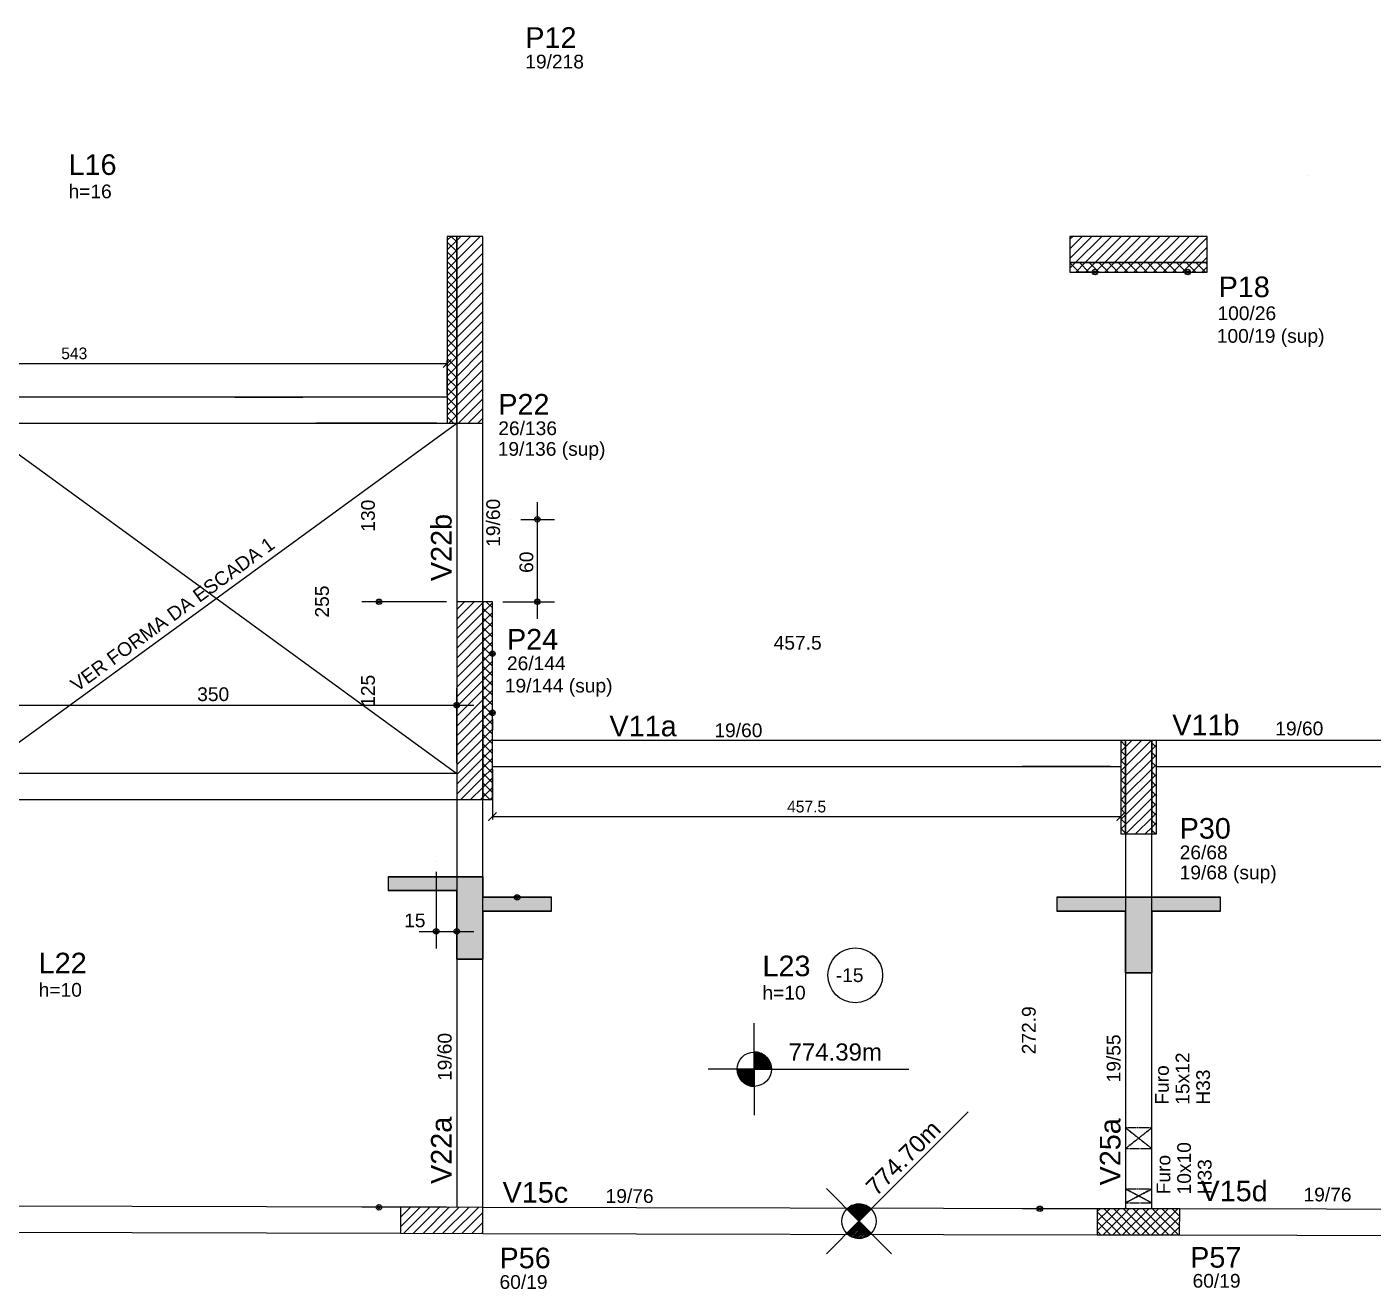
# Model space of a CAD drawing. Header units: millimetres. Extents: x 1659 to 9159, y 667 to 9133.
# Drawn here: x 5030 to 6010, y 6428 to 7347 of the extents above; entities that cross this region are included whole.
import ezdxf

# ---------------------------------------------------------------- set-up
doc = ezdxf.new("R2010")
doc.units = ezdxf.units.MM
doc.linetypes.add('ESTILO_TQS_0001', pattern=[1, 0.7, -0.3])
for name, color, linetype in [('00 - FELIPE', 2, 'Continuous'), ('1', 1, 'Continuous'), ('10', 10, 'Continuous'), ('2', 2, 'Continuous'), ('3', 3, 'Continuous'), ('4', 4, 'Continuous'), ('6', 6, 'Continuous')]:
    doc.layers.add(name, color=color, linetype=linetype)
doc.styles.add('ROMAS860', font='ROMAS860.SHX')
doc.styles.get("Standard").update_dxf_attribs({"font": 'arial.ttf'})
doc.dimstyles.new('cota', dxfattribs={"dimtxt": 8.5, "dimasz": 6, "dimexe": 2, "dimexo": 2, "dimgap": 3, "dimtad": 1, "dimdec": 1, "dimzin": 9, "dimdsep": 46, "dimtxsty": 'ROMAS860', "dimblk": 'ARCHTICK', "dimcen": 0.09, "dimclrd": 241, "dimclre": 241, "dimclrt": 2, "dimadec": 0, "dimazin": 2, "dimtfac": 1, "dimtdec": 1, "dimtix": 1, "dimtmove": 0, "dimatfit": 2, "dimfxl": 0, "dimtolj": 1, "dimtzin": 0, "dimlwd": -1, "dimlwe": -1, "dimarcsym": 0})

# ---------------------------------------------------------------- blocks, each defined once
blk = doc.blocks.new('_ArchTick')
at = {"color": 0, "linetype": 'ByBlock', "const_width": 0.15}
blk.add_lwpolyline([(-0.5, -0.5), (0.5, 0.5)], dxfattribs=at)
blk = doc.blocks.new('*D217')
at = {"layer": '00 - FELIPE', "color": 241}
for p, q in [((4793.17, 7079.72), (4793.17, 7104.23)), ((4793.17, 7102.23), (5336.17, 7102.23)), ((5336.17, 7079.46), (5336.17, 7104.23))]:
    blk.add_line(p, q, dxfattribs=at)
at = {"layer": 'Defpoints', "color": 0}
for p in [(5336.17, 7102.23), (4793.17, 7077.72), (5336.17, 7077.46)]:
    blk.add_point(p, dxfattribs=at)
at = {"layer": '00 - FELIPE', "color": 241, "xscale": 6, "yscale": 6, "zscale": 6, "rotation": 180}
blk.add_blockref('_ArchTick', (4793.17, 7102.23), dxfattribs=at)
at = {"layer": '00 - FELIPE', "color": 241, "xscale": 6, "yscale": 6, "zscale": 6}
blk.add_blockref('_ArchTick', (5336.17, 7102.23), dxfattribs=at)
at = {"layer": '00 - FELIPE', "color": 2, "insert": (5064.67, 7109.48), "char_height": 8.5, "attachment_point": 5, "style": 'ROMAS860'}
blk.add_mtext('\\A1;543', dxfattribs=at)
blk = doc.blocks.new('*D218')
at = {"layer": '00 - FELIPE', "color": 241}
for p, q in [((5369.17, 6806.72), (5369.17, 6770.28)), ((5826.67, 6806.72), (5826.67, 6770.28)), ((5369.17, 6772.28), (5826.67, 6772.28))]:
    blk.add_line(p, q, dxfattribs=at)
at = {"layer": 'Defpoints', "color": 0}
for p in [(5369.17, 6808.72), (5826.67, 6808.72), (5826.67, 6772.28)]:
    blk.add_point(p, dxfattribs=at)
at = {"layer": '00 - FELIPE', "color": 241, "xscale": 6, "yscale": 6, "zscale": 6, "rotation": 180}
blk.add_blockref('_ArchTick', (5369.17, 6772.28), dxfattribs=at)
at = {"layer": '00 - FELIPE', "color": 241, "xscale": 6, "yscale": 6, "zscale": 6}
blk.add_blockref('_ArchTick', (5826.67, 6772.28), dxfattribs=at)
at = {"layer": '00 - FELIPE', "color": 2, "insert": (5597.92, 6779.53), "char_height": 8.5, "attachment_point": 5, "style": 'ROMAS860'}
blk.add_mtext('\\A1;457.5', dxfattribs=at)

msp = doc.modelspace()

# ---------------------------------------------------------------- linework, layer by layer
at = {"layer": '1', "linetype": 'Continuous'}
for p, q in [((5963.67, 7239.33), (5963.67, 7239.33)), ((5336.17, 7191.88), (5339.01, 7194.72)), ((5336.17, 7194.72), (5336.17, 7194.72)), ((5336.17, 7194.72), (5336.17, 7194.72)), ((5339.11, 7194.72), (5343.17, 7190.66)), ((5343.17, 7177.67), (5360.23, 7194.72)), ((5343.17, 7184.74), (5353.15, 7194.72)), ((5343.17, 7191.81), (5346.08, 7194.72)), ((5343.17, 7194.72), (5343.17, 7194.72)), ((5789.66, 7178.68), (5805.7, 7194.72)), ((5789.66, 7185.75), (5798.63, 7194.72)), ((5789.66, 7192.83), (5791.56, 7194.72)), ((5789.66, 7194.72), (5789.66, 7194.72)), ((5789.66, 7194.72), (5789.66, 7194.72)), ((5789.66, 7194.72), (5789.66, 7194.72)), ((5789.66, 7194.72), (5789.66, 7194.72)), ((5789.66, 7194.72), (5789.66, 7194.72)), ((5789.66, 7194.72), (5789.66, 7194.72)), ((5793.77, 7175.72), (5812.77, 7194.72)), ((5800.84, 7175.72), (5819.84, 7194.72)), ((5807.92, 7175.72), (5826.92, 7194.72)), ((5814.99, 7175.72), (5833.99, 7194.72)), ((5822.06, 7175.72), (5841.06, 7194.72)), ((5829.13, 7175.72), (5848.13, 7194.72)), ((5836.2, 7175.72), (5855.2, 7194.72)), ((5843.27, 7175.72), (5862.27, 7194.72)), ((5850.34, 7175.72), (5869.34, 7194.72)), ((5857.41, 7175.72), (5876.41, 7194.72)), ((5864.48, 7175.72), (5883.48, 7194.72)), ((5889.66, 7194.72), (5889.66, 7194.72)), ((5889.66, 7194.72), (5889.66, 7194.72)), ((5889.66, 7194.72), (5889.66, 7194.72)), ((5336.17, 7184.81), (5343.17, 7191.81)), ((5336.17, 7190.59), (5343.17, 7183.59)), ((5336.17, 7177.74), (5343.17, 7184.74)), ((5343.17, 7170.59), (5362.17, 7189.59)), ((5839.66, 7185.22), (5839.66, 7185.22)), ((5871.56, 7175.72), (5889.66, 7193.83)), ((5878.63, 7175.72), (5889.66, 7186.76)), ((5336.17, 7183.52), (5343.17, 7176.52)), ((5336.17, 7170.67), (5343.17, 7177.67)), ((5336.17, 7176.45), (5343.17, 7169.45)), ((5343.17, 7163.52), (5362.17, 7182.52)), ((5343.17, 7156.45), (5362.17, 7175.45)), ((5789.66, 7171.61), (5793.77, 7175.72)), ((5789.66, 7175.5), (5796.44, 7168.72)), ((5793.84, 7168.72), (5800.84, 7175.72)), ((5796.51, 7175.72), (5803.51, 7168.72)), ((5800.92, 7168.72), (5807.92, 7175.72)), ((5803.58, 7175.72), (5810.58, 7168.72)), ((5807.99, 7168.72), (5814.99, 7175.72)), ((5810.66, 7175.72), (5817.66, 7168.72)), ((5815.06, 7168.72), (5822.06, 7175.72)), ((5817.73, 7175.72), (5824.73, 7168.72)), ((5822.13, 7168.72), (5829.13, 7175.72)), ((5824.8, 7175.72), (5831.8, 7168.72)), ((5829.2, 7168.72), (5836.2, 7175.72)), ((5831.87, 7175.72), (5838.87, 7168.72)), ((5836.27, 7168.72), (5843.27, 7175.72)), ((5838.94, 7175.72), (5845.94, 7168.72)), ((5843.34, 7168.72), (5850.34, 7175.72)), ((5846.01, 7175.72), (5853.01, 7168.72)), ((5850.41, 7168.72), (5857.41, 7175.72)), ((5853.08, 7175.72), (5860.08, 7168.72)), ((5857.48, 7168.72), (5864.48, 7175.72)), ((5860.15, 7175.72), (5867.15, 7168.72)), ((5864.55, 7168.72), (5871.55, 7175.72)), ((5867.22, 7175.72), (5874.22, 7168.72)), ((5871.63, 7168.72), (5878.63, 7175.72)), ((5874.3, 7175.72), (5881.3, 7168.72)), ((5878.7, 7168.72), (5885.7, 7175.72)), ((5881.37, 7175.72), (5888.37, 7168.72)), ((5885.7, 7175.72), (5889.66, 7179.69)), ((5888.44, 7175.72), (5889.66, 7174.5)), ((5336.17, 7163.59), (5343.17, 7170.6)), ((5336.17, 7169.38), (5343.17, 7162.38)), ((5343.17, 7149.38), (5362.17, 7168.38)), ((5789.66, 7168.72), (5789.66, 7168.72)), ((5789.66, 7168.72), (5789.66, 7168.72)), ((5789.66, 7168.72), (5789.66, 7168.72)), ((5811.27, 7168.72), (5795.42, 7168.72)), ((5818.77, 7168.72), (5818.77, 7168.72)), ((5858.26, 7168.72), (5858.26, 7168.72)), ((5865.76, 7168.72), (5887.93, 7168.72)), ((5885.77, 7168.72), (5889.66, 7172.62)), ((5889.66, 7168.72), (5889.66, 7168.72)), ((5336.17, 7156.52), (5343.17, 7163.52)), ((5336.17, 7162.31), (5343.17, 7155.31)), ((5336.17, 7149.45), (5343.17, 7156.45)), ((5336.17, 7155.24), (5343.17, 7148.24)), ((5343.17, 7142.31), (5362.17, 7161.31)), ((5336.17, 7142.38), (5343.17, 7149.38)), ((5336.17, 7148.17), (5343.17, 7141.17)), ((5343.17, 7135.24), (5362.17, 7154.24)), ((5343.17, 7128.17), (5362.17, 7147.17)), ((5336.17, 7135.31), (5343.17, 7142.31)), ((5336.17, 7141.1), (5343.17, 7134.09)), ((5343.17, 7121.1), (5362.17, 7140.1)), ((5336.17, 7128.24), (5343.17, 7135.24)), ((5336.17, 7134.02), (5343.17, 7127.02)), ((5336.17, 7121.17), (5343.17, 7128.17)), ((5336.17, 7127.2), (5336.17, 7127.2)), ((5336.17, 7126.95), (5343.17, 7119.95)), ((5343.17, 7114.03), (5362.17, 7133.03)), ((5343.17, 7106.96), (5362.17, 7125.96)), ((5352.67, 7126.72), (5352.67, 7126.72)), ((5336.17, 7114.1), (5343.17, 7121.1)), ((5336.17, 7119.88), (5343.17, 7112.88)), ((5336.17, 7119.7), (5336.17, 7093.09)), ((5343.17, 7099.88), (5362.17, 7118.88)), ((5336.17, 7107.03), (5343.17, 7114.03)), ((5336.17, 7112.81), (5343.17, 7105.81)), ((5336.17, 7099.96), (5343.17, 7106.96)), ((5343.17, 7092.81), (5362.17, 7111.81)), ((5336.17, 7105.74), (5343.17, 7098.74)), ((5336.17, 7092.88), (5343.17, 7099.89)), ((5336.17, 7098.67), (5343.17, 7091.67)), ((5343.17, 7085.74), (5362.17, 7104.74)), ((5343.17, 7078.67), (5362.17, 7097.67)), ((5336.17, 7085.81), (5343.17, 7092.82)), ((5336.17, 7091.6), (5343.17, 7084.6)), ((5343.17, 7071.6), (5362.17, 7090.6)), ((5174.17, 7077.72), (5174.17, 7077.72)), ((5336.17, 7078.74), (5343.17, 7085.74)), ((5336.17, 7084.53), (5343.17, 7077.52)), ((5336.17, 7071.67), (5343.17, 7078.67)), ((5336.17, 7077.46), (5343.17, 7070.45)), ((5343.17, 7064.53), (5362.17, 7083.53)), ((5336.17, 7064.6), (5343.17, 7071.6)), ((5336.17, 7070.38), (5343.17, 7063.38)), ((5344.43, 7058.72), (5362.17, 7076.46)), ((5351.5, 7058.72), (5362.17, 7069.39)), ((5328.67, 7058.72), (5328.67, 7058.72)), ((5328.67, 7058.72), (5328.67, 7058.72)), ((5336.17, 7063.31), (5340.76, 7058.72)), ((5336.17, 7058.72), (5336.17, 7058.72)), ((5337.36, 7058.72), (5343.17, 7064.53)), ((5358.58, 7058.72), (5362.17, 7062.32)), ((5401.85, 6916.22), (5401.85, 7001.22)), ((5382.38, 6988.72), (5382.38, 6988.72)), ((5389.88, 6988.72), (5414.35, 6988.72)), ((5335.67, 6928.72), (5274.02, 6928.72)), ((5335.67, 6928.72), (5274.02, 6928.72)), ((5343.17, 6916.04), (5355.85, 6928.72)), ((5343.17, 6923.11), (5348.78, 6928.72)), ((5343.17, 6928.72), (5343.17, 6928.72)), ((5343.17, 6928.72), (5343.17, 6928.72)), ((5343.17, 6908.97), (5362.17, 6927.97)), ((5343.17, 6901.9), (5362.17, 6920.9)), ((5362.17, 6927.97), (5362.93, 6928.72)), ((5362.17, 6920.9), (5369.17, 6927.9)), ((5362.17, 6924.17), (5369.17, 6917.17)), ((5362.17, 6913.83), (5369.17, 6920.83)), ((5364.69, 6928.72), (5369.17, 6924.25)), ((5369.17, 6928.72), (5369.17, 6928.72)), ((5376.67, 6928.72), (5414.35, 6928.72)), ((5343.17, 6894.83), (5362.17, 6913.83)), ((5362.17, 6917.1), (5369.17, 6910.1)), ((5362.17, 6906.75), (5369.17, 6913.75)), ((5343.17, 6887.75), (5362.17, 6906.75)), ((5362.17, 6910.03), (5369.17, 6903.03)), ((5362.17, 6899.68), (5369.17, 6906.68)), ((5362.17, 6902.96), (5369.17, 6895.96)), ((5369.17, 6835.22), (5369.17, 6903.41)), ((5343.17, 6880.68), (5362.17, 6899.68)), ((5343.17, 6873.61), (5362.17, 6892.61)), ((5362.17, 6892.61), (5369.17, 6899.61)), ((5362.17, 6895.89), (5369.17, 6888.89)), ((5362.17, 6885.54), (5369.17, 6892.54)), ((5343.17, 6866.54), (5362.17, 6885.54)), ((5362.17, 6888.82), (5369.17, 6881.82)), ((5362.17, 6878.47), (5369.17, 6885.47)), ((5362.17, 6881.75), (5369.17, 6874.75)), ((5343.17, 6859.47), (5362.17, 6878.47)), ((5343.17, 6852.4), (5362.17, 6871.4)), ((5362.17, 6871.4), (5369.17, 6878.4)), ((5362.17, 6874.68), (5369.17, 6867.68)), ((5362.17, 6864.33), (5369.17, 6871.33)), ((5343.17, 6811.22), (5343.17, 6865.92)), ((5343.17, 6845.33), (5362.17, 6864.33)), ((5362.17, 6867.61), (5369.17, 6860.61)), ((5362.17, 6857.26), (5369.17, 6864.26)), ((4980.67, 6853.42), (5355.67, 6853.42)), ((5343.17, 6838.26), (5362.17, 6857.26)), ((5352.67, 6856.72), (5352.67, 6856.72)), ((5362.17, 6860.53), (5369.17, 6853.53)), ((5362.17, 6850.19), (5369.17, 6857.19)), ((5362.17, 6853.46), (5369.17, 6846.46)), ((5343.17, 6831.19), (5362.17, 6850.19)), ((5343.17, 6824.11), (5362.17, 6843.11)), ((5362.17, 6843.11), (5369.17, 6850.11)), ((5362.17, 6846.39), (5369.17, 6839.39)), ((5362.17, 6836.04), (5369.17, 6843.04)), ((5369.17, 6850.79), (5369.17, 6850.79)), ((5369.17, 6843.29), (5369.17, 6835.34)), ((5343.17, 6817.04), (5362.17, 6836.04)), ((5362.17, 6839.32), (5369.17, 6832.32)), ((5362.17, 6828.97), (5369.17, 6835.97)), ((5362.17, 6832.25), (5369.17, 6825.25)), ((5343.17, 6809.97), (5362.17, 6828.97)), ((5362.17, 6821.9), (5369.17, 6828.9)), ((5362.17, 6825.18), (5369.17, 6818.18)), ((5369.17, 6827.72), (5369.17, 6827.72)), ((5826.67, 6826.78), (5827.61, 6827.72)), ((5826.67, 6827.72), (5826.67, 6827.72)), ((5826.67, 6827.72), (5826.67, 6827.72)), ((5826.67, 6827.37), (5830.17, 6823.87)), ((5826.67, 6819.71), (5830.17, 6823.21)), ((5830.17, 6809.06), (5848.83, 6827.73)), ((5830.17, 6816.14), (5841.76, 6827.73)), ((5830.17, 6823.21), (5834.68, 6827.73)), ((5849.17, 6826.09), (5852.67, 6822.59)), ((5849.17, 6820.99), (5852.67, 6824.49)), ((5852.67, 6827.72), (5852.67, 6827.72)), ((5852.67, 6827.72), (5852.67, 6827.72)), ((5852.67, 6827.72), (5852.67, 6827.72)), ((5343.17, 6802.9), (5362.17, 6821.9)), ((5343.17, 6795.83), (5362.17, 6814.83)), ((5362.17, 6814.83), (5369.17, 6821.83)), ((5362.17, 6818.11), (5369.17, 6811.11)), ((5362.17, 6807.76), (5369.17, 6814.76)), ((5826.67, 6820.3), (5830.17, 6816.8)), ((5826.67, 6812.64), (5830.17, 6816.14)), ((5826.67, 6813.23), (5830.17, 6809.73)), ((5830.17, 6801.99), (5849.17, 6820.99)), ((5830.17, 6794.92), (5849.17, 6813.92)), ((5849.17, 6819.02), (5852.67, 6815.52)), ((5849.17, 6813.92), (5852.67, 6817.42)), ((5343.17, 6788.76), (5362.17, 6807.76)), ((5343.17, 6803.72), (5343.17, 6803.72)), ((5343.17, 6803.72), (5343.17, 6803.72)), ((5362.17, 6811.04), (5369.17, 6804.04)), ((5362.17, 6800.69), (5369.17, 6807.69)), ((5362.17, 6803.97), (5369.17, 6796.97)), ((5381.17, 6808.72), (5381.17, 6808.72)), ((5826.67, 6805.56), (5830.17, 6809.06)), ((5826.67, 6808.72), (5826.67, 6808.72)), ((5826.67, 6808.72), (5826.67, 6808.72)), ((5826.67, 6806.16), (5830.17, 6802.66)), ((5830.17, 6787.85), (5849.17, 6806.85)), ((5849.17, 6811.95), (5852.67, 6808.45)), ((5849.17, 6806.85), (5852.67, 6810.35)), ((5849.17, 6804.87), (5852.67, 6801.37)), ((5849.17, 6799.78), (5852.67, 6803.28)), ((5346.2, 6784.72), (5362.17, 6800.69)), ((5353.28, 6784.72), (5362.17, 6793.62)), ((5362.17, 6793.62), (5369.17, 6800.62)), ((5362.17, 6796.9), (5369.17, 6789.9)), ((5362.17, 6786.55), (5369.17, 6793.55)), ((5369.17, 6796.72), (5369.17, 6796.72)), ((5826.67, 6798.49), (5830.17, 6801.99)), ((5826.67, 6799.09), (5830.17, 6795.59)), ((5826.67, 6791.42), (5830.17, 6794.92)), ((5830.17, 6780.78), (5849.17, 6799.78)), ((5830.17, 6773.71), (5849.17, 6792.71)), ((5839.67, 6793.73), (5839.67, 6793.73)), ((5849.17, 6797.8), (5852.67, 6794.3)), ((5849.17, 6792.71), (5852.67, 6796.21)), ((5328.18, 6784.72), (5328.18, 6784.72)), ((5343.17, 6784.72), (5343.17, 6784.72)), ((5343.17, 6784.72), (5343.17, 6784.72)), ((5360.35, 6784.72), (5362.17, 6786.55)), ((5362.17, 6789.82), (5367.27, 6784.72)), ((5367.42, 6784.72), (5369.17, 6786.48)), ((5826.67, 6792.02), (5830.17, 6788.52)), ((5826.67, 6784.35), (5830.17, 6787.85)), ((5826.67, 6784.95), (5830.17, 6781.45)), ((5830.17, 6766.64), (5849.17, 6785.64)), ((5849.17, 6790.73), (5852.67, 6787.23)), ((5849.17, 6785.64), (5852.67, 6789.14)), ((5849.17, 6783.66), (5852.67, 6780.16)), ((5826.67, 6777.28), (5830.17, 6780.78)), ((5826.67, 6777.88), (5830.17, 6774.38)), ((5826.67, 6770.21), (5830.17, 6773.71)), ((5830.32, 6759.73), (5849.17, 6778.57)), ((5849.17, 6778.57), (5852.67, 6782.07)), ((5849.17, 6776.59), (5852.67, 6773.09)), ((5849.17, 6771.5), (5852.67, 6775)), ((5826.67, 6770.81), (5830.17, 6767.31)), ((5826.67, 6763.14), (5830.17, 6766.64)), ((5826.67, 6763.73), (5830.17, 6760.23)), ((5837.4, 6759.73), (5849.17, 6771.5)), ((5844.47, 6759.73), (5849.17, 6764.43)), ((5849.17, 6769.52), (5852.67, 6766.02)), ((5849.17, 6764.43), (5852.67, 6767.93)), ((5826.67, 6759.73), (5826.67, 6759.73)), ((5826.67, 6759.73), (5826.67, 6759.73)), ((5849.17, 6762.45), (5851.89, 6759.73)), ((5851.54, 6759.73), (5852.67, 6760.85)), ((5328.18, 6739.72), (5328.18, 6739.72)), ((5328.18, 6739.72), (5328.18, 6739.72)), ((5343.18, 6739.72), (5343.18, 6739.72)), ((5328.18, 6732.22), (5328.18, 6676.27)), ((5343.18, 6732.22), (5343.18, 6676.27)), ((5362.17, 6728.56), (5362.17, 6728.56)), ((5362.17, 6713.56), (5362.17, 6713.56)), ((5369.67, 6713.56), (5399.67, 6713.56)), ((5315.68, 6688.77), (5355.68, 6688.77)), ((5559.79, 6588.45), (5559.79, 6622.01)), ((5559.79, 6600.95), (5559.79, 6575.95)), ((5559.79, 6600.35), (5563.62, 6600.35)), ((5559.79, 6599.55), (5565.53, 6599.55)), ((5559.79, 6598.76), (5566.86, 6598.76)), ((5559.79, 6597.97), (5567.9, 6597.97)), ((5559.79, 6597.17), (5568.74, 6597.17)), ((5559.79, 6588.45), (5526.23, 6588.45)), ((5547.29, 6588.45), (5572.29, 6588.45)), ((5559.79, 6587.66), (5547.29, 6587.66)), ((5559.79, 6586.87), (5547.39, 6586.87)), ((5559.79, 6596.38), (5569.45, 6596.38)), ((5559.79, 6595.59), (5570.06, 6595.59)), ((5559.79, 6594.8), (5570.56, 6594.8)), ((5559.79, 6594), (5570.99, 6594)), ((5559.79, 6593.21), (5571.35, 6593.21)), ((5559.79, 6592.42), (5571.65, 6592.42)), ((5559.79, 6591.62), (5571.88, 6591.62)), ((5559.79, 6590.83), (5572.06, 6590.83)), ((5559.79, 6590.04), (5572.19, 6590.04)), ((5559.79, 6589.25), (5572.27, 6589.25)), ((5559.79, 6588.45), (5672.29, 6588.45)), ((5559.79, 6588.45), (5559.79, 6554.89)), ((5559.79, 6586.07), (5547.52, 6586.07)), ((5559.79, 6585.28), (5547.7, 6585.28)), ((5559.79, 6584.49), (5547.94, 6584.49)), ((5559.79, 6583.7), (5548.23, 6583.7)), ((5559.79, 6582.9), (5548.59, 6582.9)), ((5559.79, 6582.11), (5549.02, 6582.11)), ((5559.79, 6581.32), (5549.53, 6581.32)), ((5559.79, 6580.52), (5550.13, 6580.52)), ((5559.79, 6579.73), (5550.84, 6579.73)), ((5559.79, 6578.94), (5551.68, 6578.94)), ((5559.79, 6578.15), (5552.72, 6578.15)), ((5559.79, 6577.35), (5554.04, 6577.35)), ((5559.79, 6576.56), (5555.94, 6576.56)), ((5636.03, 6477.79), (5715.57, 6557.34)), ((5636.03, 6477.79), (5612.3, 6501.52)), ((5627.62, 6486.2), (5630.33, 6488.91)), ((5628.18, 6485.64), (5632.23, 6489.7)), ((5628.74, 6485.08), (5633.73, 6490.08)), ((5629.3, 6484.52), (5635.03, 6490.25)), ((5629.86, 6483.96), (5636.19, 6490.29)), ((5630.42, 6483.4), (5637.25, 6490.23)), ((5630.98, 6482.84), (5638.24, 6490.1)), ((5631.54, 6482.28), (5639.16, 6489.89)), ((5632.1, 6481.72), (5640.02, 6489.64)), ((5632.66, 6481.16), (5640.84, 6489.33)), ((5633.22, 6480.6), (5641.6, 6488.98)), ((5335.67, 6487.88), (5274.02, 6487.88)), ((5302.14, 6473.64), (5316.52, 6487.94)), ((5302.16, 6480.71), (5309.45, 6487.96)), ((5302.18, 6487.78), (5302.37, 6487.98)), ((5304.54, 6468.97), (5323.59, 6487.92)), ((5311.61, 6468.95), (5330.66, 6487.91)), ((5318.68, 6468.94), (5337.73, 6487.89)), ((5325.75, 6468.92), (5344.8, 6487.87)), ((5332.83, 6468.9), (5351.87, 6487.86)), ((5339.9, 6468.89), (5358.94, 6487.84)), ((5343.17, 6487.88), (5343.17, 6487.88)), ((5346.97, 6468.87), (5362.17, 6483.99)), ((5627.19, 6486.63), (5644.86, 6468.95)), ((5627.19, 6468.95), (5644.86, 6486.63)), ((5633.78, 6480.04), (5642.33, 6488.59)), ((5634.34, 6479.47), (5643.02, 6488.15)), ((5634.9, 6478.91), (5643.67, 6487.68)), ((5635.46, 6478.35), (5644.29, 6487.17)), ((5822.67, 6486.84), (5755.21, 6486.84)), ((5809.53, 6470.69), (5825.76, 6486.85)), ((5809.55, 6477.76), (5818.69, 6486.87)), ((5809.56, 6484.84), (5811.62, 6486.88)), ((5809.56, 6484.71), (5826.34, 6467.85)), ((5813.79, 6467.88), (5832.83, 6486.83)), ((5814.46, 6486.88), (5833.41, 6467.83)), ((5820.86, 6467.86), (5839.91, 6486.82)), ((5821.53, 6486.86), (5840.48, 6467.82)), ((5827.93, 6467.85), (5846.98, 6486.8)), ((5828.6, 6486.84), (5847.55, 6467.8)), ((5830.17, 6486.84), (5830.17, 6486.84)), ((5835, 6467.83), (5854.05, 6486.78)), ((5835.67, 6486.83), (5854.63, 6467.78)), ((5842.07, 6467.81), (5861.12, 6486.77)), ((5842.74, 6486.81), (5861.7, 6467.76)), ((5849.14, 6467.79), (5868.19, 6486.75)), ((5849.81, 6486.79), (5868.77, 6467.75)), ((5856.22, 6467.78), (5869.55, 6481.05)), ((5856.88, 6486.78), (5869.54, 6474.06)), ((5863.96, 6486.76), (5869.55, 6481.13)), ((5332.15, 6478.4), (5332.15, 6478.4)), ((5354.04, 6468.85), (5362.15, 6476.92)), ((5361.11, 6468.83), (5362.13, 6469.85)), ((5636.03, 6477.79), (5612.3, 6454.06)), ((5636.59, 6477.23), (5627.75, 6468.39)), ((5637.15, 6476.67), (5628.38, 6467.9)), ((5637.71, 6476.11), (5629.03, 6467.43)), ((5638.27, 6475.55), (5629.72, 6467)), ((5638.83, 6474.99), (5630.45, 6466.61)), ((5639.39, 6474.43), (5631.22, 6466.26)), ((5639.95, 6473.87), (5632.03, 6465.95)), ((5640.51, 6473.31), (5632.89, 6465.69)), ((5641.07, 6472.75), (5633.81, 6465.49)), ((5641.63, 6472.19), (5634.8, 6465.35)), ((5642.19, 6471.63), (5635.86, 6465.29)), ((5636.03, 6477.79), (5659.75, 6454.06)), ((5642.75, 6471.07), (5637.02, 6465.33)), ((5643.31, 6470.5), (5638.31, 6465.5)), ((5643.87, 6469.94), (5639.81, 6465.88)), ((5644.43, 6469.38), (5641.71, 6466.66)), ((5809.53, 6470.57), (5812.2, 6467.88)), ((5809.55, 6477.64), (5819.27, 6467.87)), ((5839.55, 6477.32), (5839.55, 6477.32)), ((5863.29, 6467.76), (5869.54, 6473.98)), ((5302.13, 6469.02), (5302.13, 6469.02)), ((5302.13, 6469.02), (5302.13, 6469.02)), ((5362.13, 6468.87), (5362.13, 6468.87)), ((5362.13, 6468.87), (5362.13, 6468.87)), ((5809.52, 6467.8), (5809.52, 6467.8)), ((5809.52, 6467.8), (5809.52, 6467.8)), ((5869.52, 6467.65), (5869.52, 6467.65)), ((5869.52, 6467.65), (5869.52, 6467.65))]:
    msp.add_line(p, q, dxfattribs=at)
at = {"layer": '1', "color": 5, "linetype": 'Continuous'}
for p, q in [((5181.67, 7077.72), (5231.17, 7077.72)), ((5311.97, 7077.72), (5240.54, 7077.72)), ((5328.67, 7058.72), (5240.54, 7058.72)), ((5388.67, 6808.72), (5497.81, 6808.72)), ((5819.17, 6808.72), (5755.21, 6808.72)), ((5819.17, 6808.72), (5755.21, 6808.72))]:
    msp.add_line(p, q, dxfattribs=at)
for points in [[(5336.17, 7077.72), (4793.17, 7077.72)], [(4793.17, 7058.72), (5336.17, 7058.72)], [(5343.17, 7058.72), (5343.17, 6928.72)], [(5362.17, 6928.72), (5362.17, 7058.72)], [(5826.67, 6827.72), (5369.17, 6827.72)], [(6313.67, 6827.72), (5852.67, 6827.72)], [(5343.17, 6803.72), (4793.17, 6803.72)], [(5369.17, 6808.72), (5826.67, 6808.72)], [(5852.67, 6808.72), (6313.67, 6808.72)], [(4793.17, 6784.72), (5343.17, 6784.72)], [(5343.17, 6784.72), (5343.17, 6487.88)], [(5362.17, 6488.01), (5362.17, 6784.72)], [(5830.17, 6759.73), (5830.17, 6486.84)], [(5849.17, 6486.79), (5849.17, 6759.73)], [(5302.18, 6487.96), (4813.67, 6489.28)], [(5809.57, 6486.89), (5362.18, 6487.82)], [(6296.66, 6485.7), (5869.57, 6486.75)], [(4813.63, 6470.28), (5302.13, 6468.96)], [(5362.13, 6468.82), (5809.52, 6467.89)], [(5869.52, 6467.75), (6296.62, 6466.7)]]:
    msp.add_lwpolyline(points, dxfattribs=at)
at = {"layer": '1', "linetype": 'Continuous'}
for points in [[(5559.79, 6600.95), (5559.79, 6588.45), (5572.29, 6588.45), (5572.28, 6588.91), (5572.23, 6589.7), (5572.13, 6590.49), (5571.96, 6591.31), (5571.77, 6592.04), (5571.49, 6592.87), (5571.15, 6593.67), (5570.77, 6594.43), (5570.3, 6595.23), (5569.72, 6596.05), (5569.02, 6596.88), (5568.43, 6597.49), (5567.64, 6598.18), (5567.1, 6598.6), (5566.51, 6598.99), (5565.8, 6599.41), (5565.1, 6599.77), (5564.02, 6600.22), (5563.03, 6600.53), (5562.24, 6600.71), (5561.27, 6600.86), (5560.49, 6600.93), (5559.79, 6600.95)], [(5559.79, 6575.95), (5559.79, 6588.45), (5547.29, 6588.45), (5547.3, 6588), (5547.35, 6587.21), (5547.46, 6586.42), (5547.62, 6585.6), (5547.82, 6584.86), (5548.1, 6584.04), (5548.43, 6583.24), (5548.81, 6582.48), (5549.29, 6581.68), (5549.86, 6580.86), (5550.56, 6580.02), (5551.16, 6579.42), (5551.95, 6578.72), (5552.49, 6578.31), (5553.07, 6577.91), (5553.78, 6577.49), (5554.48, 6577.14), (5555.57, 6576.69), (5556.56, 6576.38), (5557.35, 6576.19), (5558.31, 6576.04), (5559.09, 6575.97), (5559.79, 6575.95)], [(5627.19, 6486.63), (5636.03, 6477.79), (5644.86, 6486.63), (5644.54, 6486.95), (5643.94, 6487.47), (5643.31, 6487.95), (5642.61, 6488.42), (5641.95, 6488.8), (5641.17, 6489.18), (5640.37, 6489.51), (5639.57, 6489.78), (5638.67, 6490.01), (5637.68, 6490.18), (5636.59, 6490.28), (5635.74, 6490.29), (5634.69, 6490.22), (5634.02, 6490.13), (5633.32, 6490), (5632.53, 6489.79), (5631.78, 6489.55), (5630.69, 6489.1), (5629.78, 6488.62), (5629.09, 6488.19), (5628.29, 6487.62), (5627.69, 6487.11), (5627.19, 6486.63)], [(5644.86, 6468.95), (5636.03, 6477.79), (5627.19, 6468.95), (5627.51, 6468.64), (5628.11, 6468.12), (5628.74, 6467.63), (5629.44, 6467.17), (5630.1, 6466.79), (5630.88, 6466.4), (5631.68, 6466.07), (5632.48, 6465.8), (5633.39, 6465.58), (5634.37, 6465.4), (5635.46, 6465.31), (5636.31, 6465.3), (5637.36, 6465.36), (5638.03, 6465.46), (5638.73, 6465.59), (5639.52, 6465.79), (5640.27, 6466.04), (5641.36, 6466.49), (5642.27, 6466.97), (5642.96, 6467.4), (5643.76, 6467.97), (5644.36, 6468.47), (5644.86, 6468.95)]]:
    msp.add_lwpolyline(points, dxfattribs=at)
at = {"layer": '1', "linetype": 'ESTILO_TQS_0001'}
for points in [[(5839.67, 6538.21), (5849.17, 6530.71), (5849.17, 6545.71), (5839.67, 6538.21), (5849.17, 6545.71), (5830.17, 6545.71), (5839.67, 6538.21), (5830.17, 6545.71), (5830.17, 6530.71), (5839.67, 6538.21), (5830.17, 6530.71), (5849.17, 6530.71), (5839.67, 6538.21)], [(5839.67, 6496.19), (5849.17, 6491.19), (5849.17, 6501.19), (5839.67, 6496.19), (5849.17, 6501.19), (5830.17, 6501.19), (5839.67, 6496.19), (5830.17, 6501.19), (5830.17, 6491.19), (5839.67, 6496.19), (5830.17, 6491.19), (5849.17, 6491.19), (5839.67, 6496.19)]]:
    msp.add_lwpolyline(points, dxfattribs=at)
at = {"layer": '1', "linetype": 'Continuous'}
for centre, radius in [((5807.92, 7168.72), 2), ((5807.92, 7168.72), 1), ((5875.43, 7168.72), 2), ((5875.43, 7168.72), 1), ((5401.85, 6988.72), 2), ((5401.85, 6988.72), 1), ((5286.52, 6928.72), 2), ((5286.52, 6928.72), 2), ((5401.85, 6928.72), 2), ((5286.52, 6928.72), 1), ((5286.52, 6928.72), 1), ((5401.85, 6928.72), 1), ((5369.17, 6890.91), 2), ((5369.17, 6890.91), 1), ((5343.17, 6853.42), 2), ((5343.17, 6853.42), 1), ((5369.17, 6847.84), 2), ((5369.17, 6847.84), 1), ((5387.17, 6713.56), 2), ((5387.17, 6713.56), 1), ((5328.18, 6688.77), 2), ((5328.18, 6688.77), 1), ((5343.18, 6688.77), 2), ((5343.18, 6688.77), 1), ((5559.79, 6588.45), 12.5), ((5286.52, 6487.88), 2), ((5286.52, 6487.88), 1), ((5636.03, 6477.79), 12.5), ((5767.71, 6486.84), 2), ((5767.71, 6486.84), 1)]:
    msp.add_circle(centre, radius, dxfattribs=at)
at = {"layer": '10', "linetype": 'Continuous'}
for points in [[(5293.17, 6718.56), (5343.17, 6718.56), (5343.17, 6668.56), (5362.17, 6668.56), (5362.17, 6703.56), (5412.17, 6703.56), (5412.17, 6713.56), (5362.17, 6713.56), (5362.17, 6728.56), (5293.17, 6728.56), (5293.17, 6718.56)], [(5780.17, 6703.56), (5830.14, 6703.56), (5830.14, 6658.56), (5849.17, 6658.56), (5849.17, 6703.56), (5899.17, 6703.56), (5899.17, 6713.56), (5780.17, 6713.56), (5780.17, 6703.56)]]:
    msp.add_lwpolyline(points, dxfattribs=at)
at = {"layer": '2', "linetype": 'Continuous'}
for p, q in [((4993.17, 6803.72), (5343.17, 7058.72)), ((4993.17, 7058.72), (5343.17, 6803.72))]:
    msp.add_line(p, q, dxfattribs=at)
at = {"layer": '3', "linetype": 'Continuous'}
msp.add_circle((5633.35, 6656.77), 19.93, dxfattribs=at)
at = {"layer": '6', "linetype": 'Continuous'}
for p, q in [((5293.17, 6728.56), (5362.17, 6728.56)), ((5362.17, 6728.56), (5362.17, 6713.56)), ((5343.17, 6718.56), (5293.17, 6718.56)), ((5343.17, 6668.56), (5343.17, 6718.56)), ((5362.17, 6713.56), (5412.17, 6713.56)), ((5780.17, 6713.56), (5899.17, 6713.56)), ((5412.17, 6703.56), (5362.17, 6703.56)), ((5362.17, 6703.56), (5362.17, 6668.56)), ((5830.17, 6703.56), (5780.17, 6703.56)), ((5830.17, 6658.56), (5830.17, 6703.56)), ((5899.17, 6703.56), (5849.17, 6703.56)), ((5849.17, 6703.56), (5849.17, 6658.56)), ((5362.17, 6668.56), (5343.17, 6668.56)), ((5849.17, 6658.56), (5830.17, 6658.56))]:
    msp.add_line(p, q, dxfattribs=at)
for points in [[(5343.17, 7194.72), (5336.17, 7194.72), (5336.17, 7058.72), (5343.17, 7058.72), (5343.17, 7194.72)], [(5343.17, 7058.72), (5362.17, 7058.72), (5362.17, 7194.72), (5343.17, 7194.72), (5343.17, 7058.72)], [(5789.66, 7175.72), (5889.66, 7175.72), (5889.66, 7194.72), (5789.66, 7194.72), (5789.66, 7175.72)], [(5789.66, 7175.72), (5789.66, 7168.72), (5889.66, 7168.72), (5889.66, 7175.72), (5789.66, 7175.72)], [(5343.17, 6784.72), (5362.17, 6784.72), (5362.17, 6928.72), (5343.17, 6928.72), (5343.17, 6784.72)], [(5362.17, 6784.72), (5369.17, 6784.72), (5369.17, 6928.72), (5362.17, 6928.72), (5362.17, 6784.72)], [(5826.67, 6759.73), (5830.17, 6759.73), (5830.17, 6827.72), (5826.67, 6827.72), (5826.67, 6759.73)], [(5830.17, 6759.73), (5849.17, 6759.73), (5849.17, 6827.73), (5830.17, 6827.73), (5830.17, 6759.73)], [(5849.17, 6759.73), (5852.67, 6759.73), (5852.67, 6827.72), (5849.17, 6827.72), (5849.17, 6759.73)], [(5302.13, 6468.98), (5362.13, 6468.83), (5362.18, 6487.83), (5302.18, 6487.98), (5302.13, 6468.98)], [(5809.52, 6467.89), (5869.52, 6467.75), (5869.57, 6486.75), (5809.57, 6486.89), (5809.52, 6467.89)]]:
    msp.add_lwpolyline(points, dxfattribs=at)
for points in [[(5343.17, 6718.56), (5362.17, 6728.56), (5293.17, 6728.56)], [(5343.17, 6718.56), (5293.17, 6728.56), (5293.17, 6718.56)], [(5343.17, 6718.56), (5362.17, 6713.56), (5362.17, 6728.56)], [(5343.17, 6718.56), (5343.17, 6668.56), (5362.17, 6668.56)], [(5343.17, 6718.56), (5362.17, 6668.56), (5362.17, 6713.56)], [(5362.17, 6703.56), (5412.17, 6703.56), (5412.17, 6713.56)], [(5362.17, 6703.56), (5412.17, 6713.56), (5362.17, 6713.56)], [(5362.17, 6703.56), (5362.17, 6713.56), (5362.17, 6668.56)], [(5899.17, 6713.56), (5780.17, 6713.56), (5780.17, 6703.56)], [(5899.17, 6713.56), (5780.17, 6703.56), (5830.14, 6703.56)], [(5899.17, 6713.56), (5830.14, 6703.56), (5849.17, 6703.56)], [(5899.17, 6713.56), (5849.17, 6703.56), (5899.17, 6703.56)], [(5830.14, 6703.56), (5830.14, 6658.56), (5849.17, 6658.56)], [(5830.14, 6703.56), (5849.17, 6658.56), (5849.17, 6703.56)]]:
    msp.add_solid(points, dxfattribs=at)

# ---------------------------------------------------------------- texts
at = {"layer": '1', "linetype": 'Continuous'}
for s, height, rotation, p in [('130', 10, 90, (5283.52, 6979.72)), ('VER FORMA DA ESCADA 1 ', 10, 36.07603, (5066.67, 6862.84)), ('60', 10, 90, (5398.85, 6949.72)), ('255', 10, 90, (5250.04, 6917.22)), ('125', 10, 90, (5283.52, 6852.22)), ('272.9', 10, 90, (5764.71, 6599.28)), ('15x12', 10, 90, (5876.59, 6562.56)), ('Furo', 10, 90, (5861.59, 6562.56)), ('H33', 10, 90, (5891.59, 6562.56)), ('774.70m', 12.5, 45, (5648.6, 6495.43)), ('10x10', 10, 90, (5877.74, 6497.29)), ('Furo', 10, 90, (5862.74, 6497.29)), ('H33', 10, 90, (5892.74, 6497.29))]:
    msp.add_text(s, height=height, rotation=rotation, dxfattribs=at).set_placement(p)
for s, height, p in [('457.5', 10, (5573.92, 6893.91)), ('350', 10, (5154.17, 6856.42)), ('15', 10, (5304.84, 6691.77)), ('774.39m', 12.5, (5584.79, 6594.7))]:
    msp.add_text(s, height=height, dxfattribs=at).set_placement(p)
at = {"layer": '3', "linetype": 'Continuous'}
for s, p in [('19/218', (5393.06, 7316.96)), ('h=16', (5060.49, 7222.45)), ('100/26', (5897.06, 7133.78)), ('100/19 (sup)', (5896.56, 7117.26)), ('26/136', (5373.42, 7050.01)), ('19/136 (sup)', (5373.01, 7034.99)), ('26/144', (5379.73, 6878.92)), ('19/144 (sup)', (5378.16, 6862.67)), ('19/60', (5939.17, 6831.47)), ('19/60', (5530.77, 6830.14)), ('26/68', (5869.53, 6741.27)), ('19/68 (sup)', (5869.53, 6726.65)), ('-15', (5619.13, 6651.88)), ('h=10', (5038.77, 6641.21)), ('h=10', (5565.76, 6639.13)), ('60/19', (5878.94, 6429.39)), ('60/19', (5374.3, 6428.51))]:
    msp.add_text(s, height=10, dxfattribs=at).set_placement(p)
for s, rotation, p in [('19/60', 90, (5374.67, 6968.72)), ('19/60', 90, (5339.42, 6579.87)), ('19/55', 90, (5826.42, 6578.81)), ('19/76', 359.87, (5451.53, 6491.14)), ('19/76', 359.87, (5959.7, 6492.21))]:
    msp.add_text(s, height=10, rotation=rotation, dxfattribs=at).set_placement(p)
at = {"layer": '4', "linetype": 'Continuous'}
for s, p in [('L16', (5060.49, 7239.45)), ('V11a', (5454.38, 6830.76)), ('V11b', (5864.17, 6831.47)), ('L22', (5038.77, 6658.21)), ('L23', (5565.76, 6656.13))]:
    msp.add_text(s, height=15, dxfattribs=at).set_placement(p)
for s, rotation, p in [('V22b', 90, (5339.42, 6943.72)), ('V22a', 90, (5339.42, 6504.87)), ('V25a', 90, (5826.42, 6503.81)), ('V15c', 359.87, (5376.53, 6491.31)), ('V15d', 359.87, (5884.7, 6492.38))]:
    msp.add_text(s, height=15, rotation=rotation, dxfattribs=at).set_placement(p)
at = {"layer": '6', "linetype": 'Continuous'}
for s, p in [('P12', (5393.06, 7331.96)), ('P18', (5897.89, 7150.46)), ('P22', (5373.42, 7065.01)), ('P24', (5379.73, 6893.92)), ('P30', (5869.53, 6756.27)), ('P56', (5374.3, 6443.51)), ('P57', (5877.19, 6443.95))]:
    msp.add_text(s, height=15, dxfattribs=at).set_placement(p)

# ---------------------------------------------------------------- dimensions: what is measured, and where the dimension line sits
at = {"layer": '00 - FELIPE'}
for base, p1, p2, picture, middle in [((5336.17, 7102.23), (4793.17, 7077.72), (5336.17, 7077.46), '*D217', (5064.67, 7109.48)), ((5826.67, 6772.28), (5369.17, 6808.72), (5826.67, 6808.72), '*D218', (5597.92, 6779.53))]:
    dim = msp.add_linear_dim(base=base, p1=p1, p2=p2, dimstyle='cota', dxfattribs=at)
    dim.commit()
    dim.dimension.update_dxf_attribs({"geometry": picture, "text_midpoint": middle})

doc.saveas('drawing.dxf')
